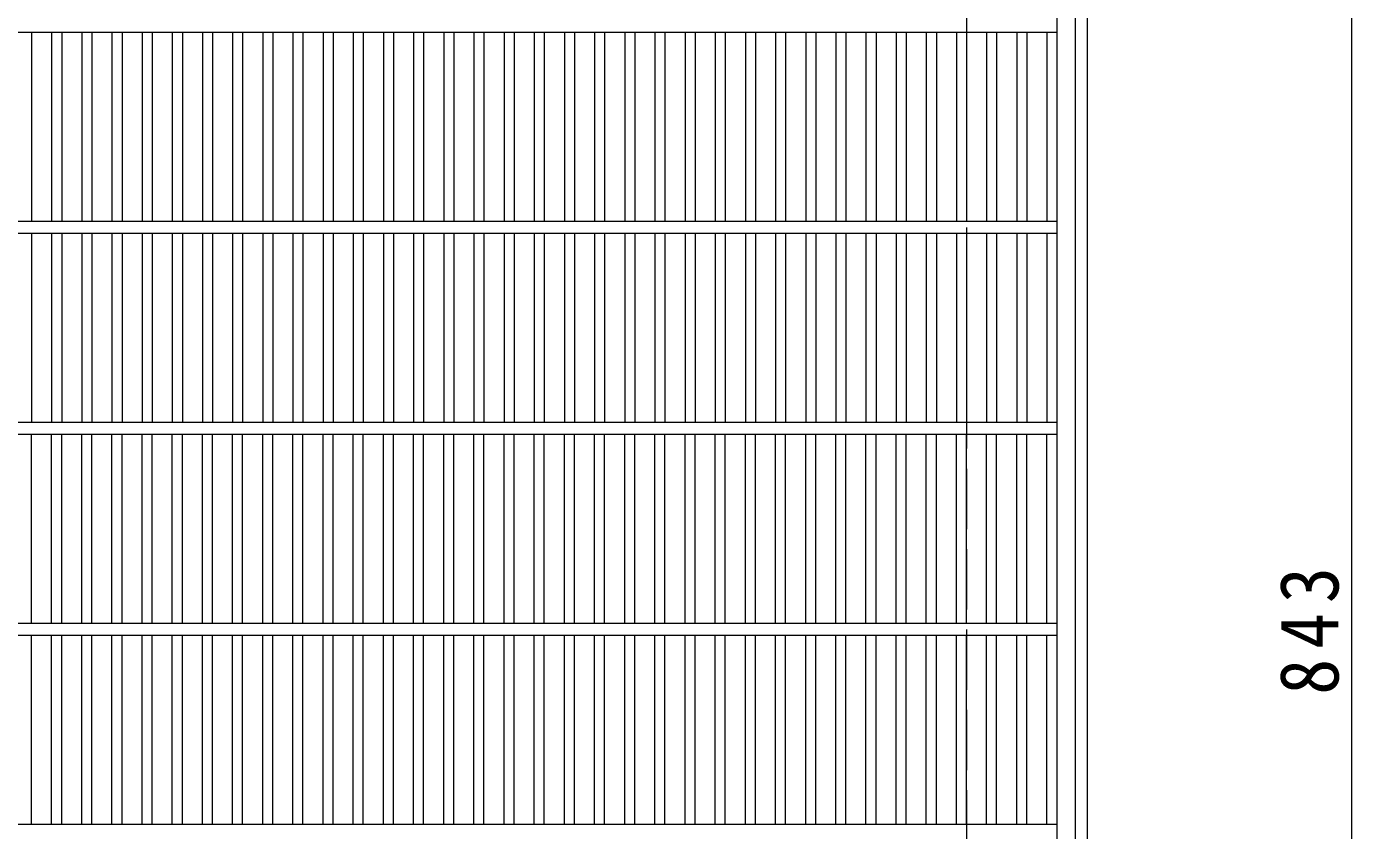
# Model space of a CAD drawing. Units: millimetres at full size, sheet at 1:10; details may follow other scales. Extents: x -2136 to 2339, y -1943 to 1784.
# Drawn here: x -1480 to -821, y 1013 to 1413 of the extents above; entities that cross this region are included whole.
import ezdxf

# ---------------------------------------------------------------- set-up
doc = ezdxf.new("R2010")
doc.units = ezdxf.units.MM
doc.header["$LTSCALE"] = 10
doc.linetypes.add('DASHED3', pattern=[4, 3, -1])
for name, color, linetype, lineweight in [('C-1', 2, 'Continuous', 9), ('C-2', 3, 'Continuous', 9), ('C-4', 7, 'Continuous', 9)]:
    doc.layers.add(name, color=color, linetype=linetype, lineweight=lineweight)
doc.styles.add('ＭＳ ゴシック', font='')
doc.styles.get('ＭＳ ゴシック').set_extended_font_data('MS Gothic')

msp = doc.modelspace()

# ---------------------------------------------------------------- linework, layer by layer
at = {"layer": 'C-1'}
for p, q in [((-952.51, 1573.08), (-952.51, 653.08)), ((-958.51, 1567.08), (-958.51, 659.08))]:
    msp.add_line(p, q, dxfattribs=at)
at = {"layer": 'C-1', "linetype": 'DASHED3'}
msp.add_line((-1012.51, 1513.08), (-1012.51, 713.08), dxfattribs=at)
at = {"layer": 'C-2'}
for p, q in [((-967.51, 663.08), (-967.51, 1563.08)), ((-967.51, 1410.08), (-1857.51, 1410.08)), ((-1477.52, 1410.08), (-1477.52, 1316.08)), ((-1467.52, 1410.08), (-1467.52, 1316.08)), ((-1462.52, 1410.08), (-1462.52, 1316.08)), ((-1452.52, 1410.08), (-1452.52, 1316.08)), ((-1447.52, 1410.08), (-1447.52, 1316.08)), ((-1437.52, 1410.08), (-1437.52, 1316.08)), ((-1432.52, 1410.08), (-1432.52, 1316.08)), ((-1422.52, 1410.08), (-1422.52, 1316.08)), ((-1417.52, 1410.08), (-1417.52, 1316.08)), ((-1407.52, 1410.08), (-1407.52, 1316.08)), ((-1402.52, 1410.08), (-1402.52, 1316.08)), ((-1392.52, 1410.08), (-1392.52, 1316.08)), ((-1387.52, 1410.08), (-1387.52, 1316.08)), ((-1377.52, 1410.08), (-1377.52, 1316.08)), ((-1372.52, 1410.08), (-1372.52, 1316.08)), ((-1362.52, 1410.08), (-1362.52, 1316.08)), ((-1357.52, 1410.08), (-1357.52, 1316.08)), ((-1347.52, 1410.08), (-1347.52, 1316.08)), ((-1342.52, 1410.08), (-1342.52, 1316.08)), ((-1332.52, 1410.08), (-1332.52, 1316.08)), ((-1327.52, 1410.08), (-1327.52, 1316.08)), ((-1317.52, 1410.08), (-1317.52, 1316.08)), ((-1312.52, 1410.08), (-1312.52, 1316.08)), ((-1302.52, 1410.08), (-1302.52, 1316.08)), ((-1297.52, 1410.08), (-1297.52, 1316.08)), ((-1287.52, 1410.08), (-1287.52, 1316.08)), ((-1282.52, 1410.08), (-1282.52, 1316.08)), ((-1272.52, 1410.08), (-1272.52, 1316.08)), ((-1267.52, 1410.08), (-1267.52, 1316.08)), ((-1257.52, 1410.08), (-1257.52, 1316.08)), ((-1252.52, 1410.08), (-1252.52, 1316.08)), ((-1242.52, 1410.08), (-1242.52, 1316.08)), ((-1237.52, 1410.08), (-1237.52, 1316.08)), ((-1227.52, 1410.08), (-1227.52, 1316.08)), ((-1222.52, 1410.08), (-1222.52, 1316.08)), ((-1212.52, 1410.08), (-1212.52, 1316.08)), ((-1207.52, 1410.08), (-1207.52, 1316.08)), ((-1197.52, 1410.08), (-1197.52, 1316.08)), ((-1192.52, 1410.08), (-1192.52, 1316.08)), ((-1182.52, 1410.08), (-1182.52, 1316.08)), ((-1177.52, 1410.08), (-1177.52, 1316.08)), ((-1167.52, 1410.08), (-1167.52, 1316.08)), ((-1162.52, 1410.08), (-1162.52, 1316.08)), ((-1152.52, 1410.08), (-1152.52, 1316.08)), ((-1147.52, 1410.08), (-1147.52, 1316.08)), ((-1137.52, 1410.08), (-1137.52, 1316.08)), ((-1132.52, 1410.08), (-1132.52, 1316.08)), ((-1122.52, 1410.08), (-1122.52, 1316.08)), ((-1117.52, 1410.08), (-1117.52, 1316.08)), ((-1107.52, 1410.08), (-1107.52, 1316.08)), ((-1102.52, 1410.08), (-1102.52, 1316.08)), ((-1092.52, 1410.08), (-1092.52, 1316.08)), ((-1087.52, 1410.08), (-1087.52, 1316.08)), ((-1077.52, 1410.08), (-1077.52, 1316.08)), ((-1072.52, 1410.08), (-1072.52, 1316.08)), ((-1062.52, 1410.08), (-1062.52, 1316.08)), ((-1057.52, 1410.08), (-1057.52, 1316.08)), ((-1047.52, 1410.08), (-1047.52, 1316.08)), ((-1042.52, 1410.08), (-1042.52, 1316.08)), ((-1032.52, 1410.08), (-1032.52, 1316.08)), ((-1027.52, 1410.08), (-1027.52, 1316.08)), ((-1017.58, 1410.08), (-1017.58, 1316.08)), ((-1012.58, 1410.08), (-1012.58, 1316.08)), ((-1002.58, 1410.08), (-1002.58, 1316.08)), ((-997.58, 1410.08), (-997.58, 1316.08)), ((-987.58, 1410.08), (-987.58, 1316.08)), ((-982.58, 1410.08), (-982.58, 1316.08)), ((-972.51, 1410.08), (-972.51, 1316.08)), ((-967.51, 1316.08), (-1857.51, 1316.08)), ((-967.51, 1310.08), (-1857.51, 1310.08)), ((-1477.52, 1310.08), (-1477.52, 1216.08)), ((-1467.52, 1310.08), (-1467.52, 1216.08)), ((-1462.52, 1310.08), (-1462.52, 1216.08)), ((-1452.52, 1310.08), (-1452.52, 1216.08)), ((-1447.52, 1310.08), (-1447.52, 1216.08)), ((-1437.52, 1310.08), (-1437.52, 1216.08)), ((-1432.52, 1310.08), (-1432.52, 1216.08)), ((-1422.52, 1310.08), (-1422.52, 1216.08)), ((-1417.52, 1310.08), (-1417.52, 1216.08)), ((-1407.52, 1310.08), (-1407.52, 1216.08)), ((-1402.52, 1310.08), (-1402.52, 1216.08)), ((-1392.52, 1310.08), (-1392.52, 1216.08)), ((-1387.52, 1310.08), (-1387.52, 1216.08)), ((-1377.52, 1310.08), (-1377.52, 1216.08)), ((-1372.52, 1310.08), (-1372.52, 1216.08)), ((-1362.52, 1310.08), (-1362.52, 1216.08)), ((-1357.52, 1310.08), (-1357.52, 1216.08)), ((-1347.52, 1310.08), (-1347.52, 1216.08)), ((-1342.52, 1310.08), (-1342.52, 1216.08)), ((-1332.52, 1310.08), (-1332.52, 1216.08)), ((-1327.52, 1310.08), (-1327.52, 1216.08)), ((-1317.52, 1310.08), (-1317.52, 1216.08)), ((-1312.52, 1310.08), (-1312.52, 1216.08)), ((-1302.52, 1310.08), (-1302.52, 1216.08)), ((-1297.52, 1310.08), (-1297.52, 1216.08)), ((-1287.52, 1310.08), (-1287.52, 1216.08)), ((-1282.52, 1310.08), (-1282.52, 1216.08)), ((-1272.52, 1310.08), (-1272.52, 1216.08)), ((-1267.52, 1310.08), (-1267.52, 1216.08)), ((-1257.52, 1310.08), (-1257.52, 1216.08)), ((-1252.52, 1310.08), (-1252.52, 1216.08)), ((-1242.52, 1310.08), (-1242.52, 1216.08)), ((-1237.52, 1310.08), (-1237.52, 1216.08)), ((-1227.52, 1310.08), (-1227.52, 1216.08)), ((-1222.52, 1310.08), (-1222.52, 1216.08)), ((-1212.52, 1310.08), (-1212.52, 1216.08)), ((-1207.52, 1310.08), (-1207.52, 1216.08)), ((-1197.52, 1310.08), (-1197.52, 1216.08)), ((-1192.52, 1310.08), (-1192.52, 1216.08)), ((-1182.52, 1310.08), (-1182.52, 1216.08)), ((-1177.52, 1310.08), (-1177.52, 1216.08)), ((-1167.52, 1310.08), (-1167.52, 1216.08)), ((-1162.52, 1310.08), (-1162.52, 1216.08)), ((-1152.52, 1310.08), (-1152.52, 1216.08)), ((-1147.52, 1310.08), (-1147.52, 1216.08)), ((-1137.52, 1310.08), (-1137.52, 1216.08)), ((-1132.52, 1310.08), (-1132.52, 1216.08)), ((-1122.52, 1310.08), (-1122.52, 1216.08)), ((-1117.52, 1310.08), (-1117.52, 1216.08)), ((-1107.52, 1310.08), (-1107.52, 1216.08)), ((-1102.52, 1310.08), (-1102.52, 1216.08)), ((-1092.52, 1310.08), (-1092.52, 1216.08)), ((-1087.52, 1310.08), (-1087.52, 1216.08)), ((-1077.52, 1310.08), (-1077.52, 1216.08)), ((-1072.52, 1310.08), (-1072.52, 1216.08)), ((-1062.52, 1310.08), (-1062.52, 1216.08)), ((-1057.52, 1310.08), (-1057.52, 1216.08)), ((-1047.52, 1310.08), (-1047.52, 1216.08)), ((-1042.52, 1310.08), (-1042.52, 1216.08)), ((-1032.52, 1310.08), (-1032.52, 1216.08)), ((-1027.52, 1310.08), (-1027.52, 1216.08)), ((-1017.58, 1310.08), (-1017.58, 1216.08)), ((-1012.58, 1310.08), (-1012.58, 1216.08)), ((-1002.58, 1310.08), (-1002.58, 1216.08)), ((-997.58, 1310.08), (-997.58, 1216.08)), ((-987.58, 1310.08), (-987.58, 1216.08)), ((-982.58, 1310.08), (-982.58, 1216.08)), ((-972.51, 1310.08), (-972.51, 1216.08)), ((-967.51, 1216.08), (-1857.51, 1216.08)), ((-967.51, 1210.08), (-1857.51, 1210.08)), ((-1477.52, 1116.08), (-1477.52, 1210.08)), ((-1467.52, 1116.08), (-1467.52, 1210.08)), ((-1462.52, 1116.08), (-1462.52, 1210.08)), ((-1452.52, 1116.08), (-1452.52, 1210.08)), ((-1447.52, 1116.08), (-1447.52, 1210.08)), ((-1437.52, 1116.08), (-1437.52, 1210.08)), ((-1432.52, 1116.08), (-1432.52, 1210.08)), ((-1422.52, 1116.08), (-1422.52, 1210.08)), ((-1417.52, 1116.08), (-1417.52, 1210.08)), ((-1407.52, 1116.08), (-1407.52, 1210.08)), ((-1402.52, 1116.08), (-1402.52, 1210.08)), ((-1392.52, 1116.08), (-1392.52, 1210.08)), ((-1387.52, 1116.08), (-1387.52, 1210.08)), ((-1377.52, 1116.08), (-1377.52, 1210.08)), ((-1372.52, 1116.08), (-1372.52, 1210.08)), ((-1362.52, 1116.08), (-1362.52, 1210.08)), ((-1357.52, 1116.08), (-1357.52, 1210.08)), ((-1347.52, 1116.08), (-1347.52, 1210.08)), ((-1342.52, 1116.08), (-1342.52, 1210.08)), ((-1332.52, 1116.08), (-1332.52, 1210.08)), ((-1327.52, 1116.08), (-1327.52, 1210.08)), ((-1317.52, 1116.08), (-1317.52, 1210.08)), ((-1312.52, 1116.08), (-1312.52, 1210.08)), ((-1302.52, 1116.08), (-1302.52, 1210.08)), ((-1297.52, 1116.08), (-1297.52, 1210.08)), ((-1287.52, 1116.08), (-1287.52, 1210.08)), ((-1282.52, 1116.08), (-1282.52, 1210.08)), ((-1272.52, 1116.08), (-1272.52, 1210.08)), ((-1267.52, 1116.08), (-1267.52, 1210.08)), ((-1257.52, 1116.08), (-1257.52, 1210.08)), ((-1252.52, 1116.08), (-1252.52, 1210.08)), ((-1242.52, 1116.08), (-1242.52, 1210.08)), ((-1237.52, 1116.08), (-1237.52, 1210.08)), ((-1227.52, 1116.08), (-1227.52, 1210.08)), ((-1222.52, 1116.08), (-1222.52, 1210.08)), ((-1212.52, 1116.08), (-1212.52, 1210.08)), ((-1207.52, 1116.08), (-1207.52, 1210.08)), ((-1197.52, 1116.08), (-1197.52, 1210.08)), ((-1192.52, 1116.08), (-1192.52, 1210.08)), ((-1182.52, 1116.08), (-1182.52, 1210.08)), ((-1177.52, 1116.08), (-1177.52, 1210.08)), ((-1167.52, 1116.08), (-1167.52, 1210.08)), ((-1162.52, 1116.08), (-1162.52, 1210.08)), ((-1152.52, 1116.08), (-1152.52, 1210.08)), ((-1147.52, 1116.08), (-1147.52, 1210.08)), ((-1137.52, 1116.08), (-1137.52, 1210.08)), ((-1132.52, 1116.08), (-1132.52, 1210.08)), ((-1122.52, 1116.08), (-1122.52, 1210.08)), ((-1117.52, 1116.08), (-1117.52, 1210.08)), ((-1107.52, 1116.08), (-1107.52, 1210.08)), ((-1102.52, 1116.08), (-1102.52, 1210.08)), ((-1092.52, 1116.08), (-1092.52, 1210.08)), ((-1087.52, 1116.08), (-1087.52, 1210.08)), ((-1077.52, 1116.08), (-1077.52, 1210.08)), ((-1072.52, 1116.08), (-1072.52, 1210.08)), ((-1062.52, 1116.08), (-1062.52, 1210.08)), ((-1057.52, 1116.08), (-1057.52, 1210.08)), ((-1047.52, 1116.08), (-1047.52, 1210.08)), ((-1042.52, 1116.08), (-1042.52, 1210.08)), ((-1032.52, 1116.08), (-1032.52, 1210.08)), ((-1027.52, 1116.08), (-1027.52, 1210.08)), ((-1017.58, 1116.08), (-1017.58, 1210.08)), ((-1012.58, 1116.08), (-1012.58, 1210.08)), ((-1002.58, 1116.08), (-1002.58, 1210.08)), ((-997.58, 1116.08), (-997.58, 1210.08)), ((-987.58, 1116.08), (-987.58, 1210.08)), ((-982.58, 1116.08), (-982.58, 1210.08)), ((-972.51, 1116.08), (-972.51, 1210.08)), ((-967.51, 1116.08), (-1857.51, 1116.08)), ((-967.51, 1110.08), (-1857.51, 1110.08)), ((-1477.52, 1016.08), (-1477.52, 1110.08)), ((-1467.52, 1016.08), (-1467.52, 1110.08)), ((-1462.52, 1016.08), (-1462.52, 1110.08)), ((-1452.52, 1016.08), (-1452.52, 1110.08)), ((-1447.52, 1016.08), (-1447.52, 1110.08)), ((-1437.52, 1016.08), (-1437.52, 1110.08)), ((-1432.52, 1016.08), (-1432.52, 1110.08)), ((-1422.52, 1016.08), (-1422.52, 1110.08)), ((-1417.52, 1016.08), (-1417.52, 1110.08)), ((-1407.52, 1016.08), (-1407.52, 1110.08)), ((-1402.52, 1016.08), (-1402.52, 1110.08)), ((-1392.52, 1016.08), (-1392.52, 1110.08)), ((-1387.52, 1016.08), (-1387.52, 1110.08)), ((-1377.52, 1016.08), (-1377.52, 1110.08)), ((-1372.52, 1016.08), (-1372.52, 1110.08)), ((-1362.52, 1016.08), (-1362.52, 1110.08)), ((-1357.52, 1016.08), (-1357.52, 1110.08)), ((-1347.52, 1016.08), (-1347.52, 1110.08)), ((-1342.52, 1016.08), (-1342.52, 1110.08)), ((-1332.52, 1016.08), (-1332.52, 1110.08)), ((-1327.52, 1016.08), (-1327.52, 1110.08)), ((-1317.52, 1016.08), (-1317.52, 1110.08)), ((-1312.52, 1016.08), (-1312.52, 1110.08)), ((-1302.52, 1016.08), (-1302.52, 1110.08)), ((-1297.52, 1016.08), (-1297.52, 1110.08)), ((-1287.52, 1016.08), (-1287.52, 1110.08)), ((-1282.52, 1016.08), (-1282.52, 1110.08)), ((-1272.52, 1016.08), (-1272.52, 1110.08)), ((-1267.52, 1016.08), (-1267.52, 1110.08)), ((-1257.52, 1016.08), (-1257.52, 1110.08)), ((-1252.52, 1016.08), (-1252.52, 1110.08)), ((-1242.52, 1016.08), (-1242.52, 1110.08)), ((-1237.52, 1016.08), (-1237.52, 1110.08)), ((-1227.52, 1016.08), (-1227.52, 1110.08)), ((-1222.52, 1016.08), (-1222.52, 1110.08)), ((-1212.52, 1016.08), (-1212.52, 1110.08)), ((-1207.52, 1016.08), (-1207.52, 1110.08)), ((-1197.52, 1016.08), (-1197.52, 1110.08)), ((-1192.52, 1016.08), (-1192.52, 1110.08)), ((-1182.52, 1016.08), (-1182.52, 1110.08)), ((-1177.52, 1016.08), (-1177.52, 1110.08)), ((-1167.52, 1016.08), (-1167.52, 1110.08)), ((-1162.52, 1016.08), (-1162.52, 1110.08)), ((-1152.52, 1016.08), (-1152.52, 1110.08)), ((-1147.52, 1016.08), (-1147.52, 1110.08)), ((-1137.52, 1016.08), (-1137.52, 1110.08)), ((-1132.52, 1016.08), (-1132.52, 1110.08)), ((-1122.52, 1016.08), (-1122.52, 1110.08)), ((-1117.52, 1016.08), (-1117.52, 1110.08)), ((-1107.52, 1016.08), (-1107.52, 1110.08)), ((-1102.52, 1016.08), (-1102.52, 1110.08)), ((-1092.52, 1016.08), (-1092.52, 1110.08)), ((-1087.52, 1016.08), (-1087.52, 1110.08)), ((-1077.52, 1016.08), (-1077.52, 1110.08)), ((-1072.52, 1016.08), (-1072.52, 1110.08)), ((-1062.52, 1016.08), (-1062.52, 1110.08)), ((-1057.52, 1016.08), (-1057.52, 1110.08)), ((-1047.52, 1016.08), (-1047.52, 1110.08)), ((-1042.52, 1016.08), (-1042.52, 1110.08)), ((-1032.52, 1016.08), (-1032.52, 1110.08)), ((-1027.52, 1016.08), (-1027.52, 1110.08)), ((-1017.58, 1016.08), (-1017.58, 1110.08)), ((-1012.58, 1016.08), (-1012.58, 1110.08)), ((-1002.58, 1016.08), (-1002.58, 1110.08)), ((-997.58, 1016.08), (-997.58, 1110.08)), ((-987.58, 1016.08), (-987.58, 1110.08)), ((-982.58, 1016.08), (-982.58, 1110.08)), ((-972.51, 1016.08), (-972.51, 1110.08)), ((-967.51, 1016.08), (-1857.51, 1016.08))]:
    msp.add_line(p, q, dxfattribs=at)
at = {"layer": 'C-4'}
msp.add_line((-821.07, 1534.58), (-821.07, 691.58), dxfattribs=at)

# ---------------------------------------------------------------- texts
at = {"layer": 'C-4', "color": 2, "insert": (-827.07, 1080.58), "char_height": 29.33, "attachment_point": 7, "rotation": 90, "style": 'ＭＳ ゴシック'}
msp.add_mtext('\\T1.27;\\W0.9;843', dxfattribs=at)

doc.saveas('drawing.dxf')
